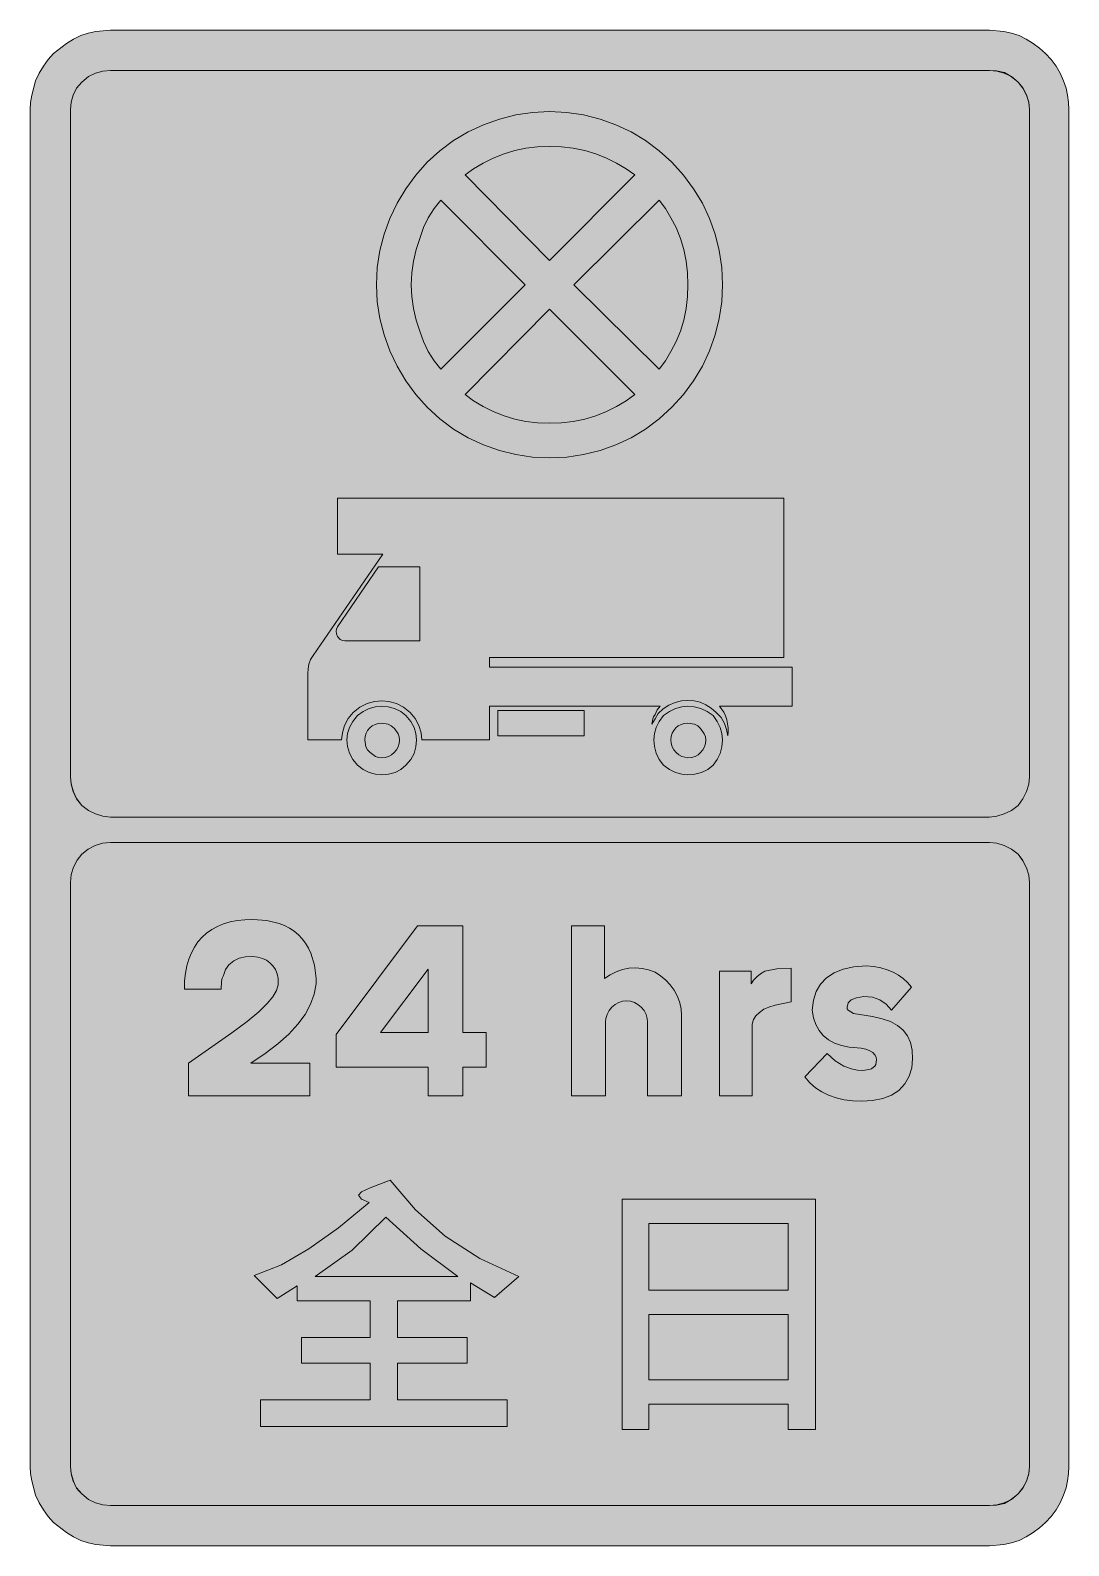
# Model space of a CAD drawing. Header units: metres. Extents: x 196 to 373, y 6 to 264.
import ezdxf

# ---------------------------------------------------------------- set-up
doc = ezdxf.new("R2010")
doc.units = ezdxf.units.M
for name, color, linetype, true_color in [('FILL_BLACK_000000', 7, 'Continuous', 0x000000), ('FILL_BLUE_0000FF', 7, 'Continuous', 0x0000ff), ('FILL_RED_FF0000', 7, 'Continuous', 0xff0000), ('FILL_WHITE_FFFFFF', 7, 'Continuous', 0xffffff), ('FILL_YELLOW_FFFF00', 7, 'Continuous', 0xffff00)]:
    doc.layers.add(name, color=color, linetype=linetype, true_color=true_color)

msp = doc.modelspace()

# ---------------------------------------------------------------- hatches: boundary and pattern name
at = {"layer": 'FILL_BLACK_000000', "true_color": 0x000000}
h = msp.add_hatch(color=7, dxfattribs=at)
h.dxf.hatch_style = 1
h.paths.add_polyline_path([(363.54, 263.42), (364.86, 262.98), (366.07, 262.38), (367.25, 261.65), (368.35, 260.83), (369.36, 259.92), (370.34, 258.91), (371.16, 257.78), (371.84, 256.55), (372.42, 255.24), (372.86, 254.02), (373.14, 252.81), (373.28, 251.59), (373.32, 250.38), (373.32, 19.08), (373.28, 17.86), (373.14, 16.65), (372.86, 15.43), (372.42, 14.22), (371.84, 12.91), (371.16, 11.68), (370.34, 10.55), (369.36, 9.54), (368.35, 8.63), (367.25, 7.81), (366.07, 7.08), (364.86, 6.48), (363.54, 6.04), (362.27, 5.76), (359.82, 5.58), (209.88, 5.58), (207.36, 5.76), (206.08, 6.04), (204.84, 6.48), (203.55, 7.08), (202.37, 7.81), (200.16, 9.54), (199.25, 10.55), (198.43, 11.68), (197.7, 12.91), (197.1, 14.22), (196.45, 16.65), (196.26, 17.86), (196.2, 19.08), (196.2, 250.38), (196.26, 251.59), (196.45, 252.81), (197.1, 255.24), (197.7, 256.55), (198.43, 257.78), (199.25, 258.91), (200.16, 259.92), (202.37, 261.65), (203.55, 262.38), (204.84, 262.98), (206.08, 263.42), (207.36, 263.7), (209.88, 263.88), (359.82, 263.88), (362.27, 263.7), (363.54, 263.42)])
h.paths.add_polyline_path([(206.13, 255.98), (205.02, 255.06), (204.1, 254.02), (203.49, 252.85), (203.15, 251.62), (203.04, 250.38), (203.04, 136.62), (203.15, 135.38), (203.49, 134.12), (204.1, 132.9), (205.02, 131.76), (206.13, 130.92), (207.32, 130.3), (208.56, 129.91), (209.88, 129.78), (359.82, 129.78), (361.06, 129.91), (362.32, 130.3), (363.54, 130.92), (364.68, 131.76), (365.52, 132.9), (366.14, 134.12), (366.53, 135.38), (366.66, 136.62), (366.66, 250.38), (366.53, 251.62), (366.14, 252.85), (365.52, 254.02), (364.68, 255.06), (363.54, 255.98), (362.32, 256.59), (361.06, 256.93), (359.82, 257.04), (209.88, 257.04), (208.56, 256.93), (207.32, 256.59), (206.13, 255.98)], flags=16)
h.paths.add_polyline_path([(207.25, 124.94), (206.06, 124.32), (205.02, 123.48), (204.18, 122.44), (203.56, 121.25), (203.17, 119.96), (203.04, 118.62), (203.04, 19.08), (203.15, 17.84), (203.49, 16.6), (204.1, 15.43), (205.02, 14.4), (206.13, 13.48), (207.32, 12.87), (208.56, 12.53), (209.88, 12.42), (359.82, 12.42), (361.06, 12.53), (362.32, 12.87), (363.54, 13.48), (364.68, 14.4), (365.52, 15.43), (366.14, 16.6), (366.53, 17.84), (366.66, 19.08), (366.66, 118.62), (366.53, 119.88), (366.12, 121.14), (365.47, 122.38), (364.68, 123.48), (363.54, 124.32), (362.32, 124.94), (361.06, 125.33), (359.82, 125.46), (209.88, 125.46), (208.54, 125.33), (207.25, 124.94)], flags=16)
h = msp.add_hatch(color=7, dxfattribs=at)
h.dxf.hatch_style = 1
h.paths.add_polyline_path([(262.85, 144.16), (262.46, 145.39), (261.84, 146.56), (261, 147.6), (259.86, 148.52), (258.64, 149.13), (257.38, 149.47), (256.14, 149.58), (254.9, 149.47), (253.64, 149.13), (252.42, 148.52), (251.28, 147.6), (250.44, 146.56), (249.82, 145.39), (249.43, 144.16), (249.3, 142.92), (243.54, 142.92), (243.54, 154.26), (243.58, 155.07), (243.72, 155.86), (244, 156.61), (244.44, 157.32), (256.32, 174.6), (248.58, 174.6), (248.58, 184.14), (324.72, 184.14), (324.72, 156.96), (274.5, 156.96), (274.5, 155.34), (326.16, 155.34), (326.16, 148.68), (313.74, 148.68), (314.51, 147.64), (314.8, 147.01), (315, 146.34), (315.22, 144.99), (315.25, 144.31), (315.18, 143.64), (314.97, 144.71), (314.59, 145.75), (314.02, 146.73), (313.2, 147.6), (312.36, 148.34), (311.45, 148.93), (310.47, 149.35), (309.42, 149.58), (308.34, 149.64), (307.26, 149.56), (306.18, 149.3), (305.1, 148.86), (304.13, 148.21), (303.3, 147.42), (302.76, 146.52), (302.22, 145.62), (302.4, 146.52), (302.51, 146.88), (302.76, 147.24), (303.14, 148.03), (303.66, 148.68), (274.5, 148.68), (274.5, 142.92), (262.98, 142.92), (262.85, 144.16)])
h.paths.add_polyline_path([(248.42, 161.82), (248.4, 161.46), (248.42, 161.01), (248.58, 160.56), (249.08, 160.06), (249.44, 159.9), (249.84, 159.84), (262.62, 159.84), (262.62, 172.44), (255.6, 172.44), (248.58, 162.18), (248.42, 161.82)], flags=16)
h = msp.add_hatch(color=7, dxfattribs=at)
h.dxf.hatch_style = 1
h.paths.add_polyline_path([(261.65, 140.62), (261.09, 139.58), (260.28, 138.6), (259.41, 137.89), (258.41, 137.38), (257.32, 137.08), (256.14, 136.98), (255.06, 137.08), (254, 137.38), (252.98, 137.89), (252, 138.6), (251.19, 139.6), (250.63, 140.69), (250.3, 141.81), (250.2, 142.92), (250.3, 144), (250.63, 145.06), (251.19, 146.08), (252, 147.06), (252.98, 147.77), (254, 148.27), (255.06, 148.58), (256.14, 148.68), (257.24, 148.58), (258.34, 148.27), (259.38, 147.77), (260.28, 147.06), (261.09, 146.08), (261.65, 145.06), (261.98, 144), (262.08, 142.92), (261.98, 141.74), (261.65, 140.62)])
h.paths.add_polyline_path([(258.95, 143.98), (258.3, 144.9), (257.76, 145.34), (257.22, 145.62), (256.14, 145.8), (255.55, 145.74), (255.01, 145.58), (254.52, 145.32), (254.09, 144.97), (253.74, 144.54), (253.48, 144.05), (253.32, 143.51), (253.26, 142.92), (253.44, 141.77), (253.72, 141.22), (254.16, 140.76), (255.08, 140.11), (255.6, 139.92), (256.14, 139.86), (256.74, 139.93), (257.3, 140.11), (257.82, 140.4), (258.28, 140.78), (258.66, 141.24), (258.95, 141.76), (259.13, 142.32), (259.2, 142.92), (259.14, 143.46), (258.95, 143.98)], flags=16)
h = msp.add_hatch(color=7, dxfattribs=at)
h.dxf.hatch_style = 1
h.paths.add_polyline_path([(290.7, 147.96), (290.7, 143.64), (275.94, 143.64), (275.94, 147.96), (290.7, 147.96)])
h = msp.add_hatch(color=7, dxfattribs=at)
h.dxf.hatch_style = 1
h.paths.add_polyline_path([(313.87, 140.62), (313.37, 139.58), (312.66, 138.6), (311.76, 137.89), (310.7, 137.38), (309.55, 137.08), (308.34, 136.98), (307.34, 137.08), (306.27, 137.38), (305.2, 137.89), (304.2, 138.6), (303.49, 139.6), (302.98, 140.69), (302.68, 141.81), (302.58, 142.92), (302.68, 144), (302.98, 145.06), (303.49, 146.08), (304.2, 147.06), (305.2, 147.77), (306.27, 148.27), (307.34, 148.58), (308.34, 148.68), (309.45, 148.58), (310.57, 148.27), (311.66, 147.77), (312.66, 147.06), (313.37, 146.08), (313.87, 145.06), (314.18, 144), (314.28, 142.92), (314.18, 141.74), (313.87, 140.62)])
h.paths.add_polyline_path([(311.15, 143.98), (310.5, 144.9), (310.04, 145.34), (309.49, 145.62), (308.34, 145.8), (307.75, 145.74), (307.21, 145.58), (306.72, 145.32), (306.29, 144.97), (305.94, 144.54), (305.68, 144.05), (305.52, 143.51), (305.46, 142.92), (305.52, 142.35), (305.71, 141.77), (305.99, 141.22), (306.36, 140.76), (306.82, 140.39), (307.35, 140.11), (308.34, 139.86), (308.99, 139.93), (309.58, 140.11), (310.1, 140.4), (310.54, 140.78), (310.91, 141.24), (311.17, 141.76), (311.34, 142.32), (311.4, 142.92), (311.34, 143.46), (311.15, 143.98)], flags=16)
h = msp.add_hatch(color=7, dxfattribs=at)
h.dxf.hatch_style = 1
h.paths.add_polyline_path([(243.9, 87.84), (243.9, 82.26), (223.2, 82.26), (223.2, 87.84), (230.6, 92.98), (233.2, 94.95), (235.17, 96.59), (236.6, 97.97), (237.58, 99.15), (238.18, 100.2), (238.5, 101.16), (238.5, 102.24), (238.31, 103.07), (238, 103.79), (237.59, 104.42), (237.08, 104.94), (236.48, 105.36), (235.79, 105.68), (235.02, 105.9), (234.18, 106.02), (232.93, 105.95), (231.84, 105.71), (230.89, 105.26), (230.04, 104.58), (229.52, 103.82), (229.14, 102.78), (228.93, 102.31), (228.82, 101.75), (228.78, 100.44), (222.48, 100.44), (222.53, 101.85), (222.67, 103.17), (222.91, 104.41), (223.24, 105.56), (223.67, 106.63), (224.19, 107.6), (224.8, 108.49), (225.49, 109.28), (226.28, 109.99), (227.16, 110.6), (228.12, 111.12), (229.16, 111.55), (230.29, 111.89), (231.51, 112.13), (232.8, 112.27), (234.18, 112.32), (236.54, 112.15), (238.63, 111.66), (239.56, 111.29), (240.43, 110.84), (241.22, 110.31), (241.94, 109.71), (242.59, 109.03), (243.16, 108.28), (243.66, 107.45), (244.08, 106.55), (244.69, 104.53), (244.98, 102.24), (244.98, 101.34), (244.63, 99.59), (244, 97.86), (243.06, 96.15), (241.83, 94.46), (240.29, 92.78), (238.45, 91.11), (236.29, 89.47), (233.82, 87.84), (243.9, 87.84)])
h = msp.add_hatch(color=7, dxfattribs=at)
h.dxf.hatch_style = 1
h.paths.add_polyline_path([(273.96, 87.12), (270, 87.12), (270, 82.26), (264.06, 82.26), (264.06, 87.12), (248.4, 87.12), (248.4, 92.7), (262.26, 111.24), (270, 111.24), (270, 93.06), (273.96, 93.06), (273.96, 87.12)])
h.paths.add_polyline_path([(264.06, 93.06), (264.06, 103.86), (255.96, 93.06), (264.06, 93.06)], flags=16)
h = msp.add_hatch(color=7, dxfattribs=at)
h.dxf.hatch_style = 1
h.paths.add_polyline_path([(295.1, 102.91), (296.13, 103.42), (297.2, 103.78), (298.3, 104), (299.43, 104.05), (300.55, 103.96), (301.67, 103.72), (302.76, 103.32), (303.7, 102.72), (304.58, 101.99), (305.37, 101.17), (306, 100.26), (306.58, 99.18), (306.97, 98.1), (307.19, 97.02), (307.26, 95.94), (307.26, 82.26), (301.5, 82.26), (301.5, 94.86), (301.43, 95.46), (301.23, 96.12), (300.89, 96.78), (300.42, 97.38), (299.85, 97.85), (299.23, 98.19), (298.57, 98.39), (297.9, 98.46), (297.23, 98.39), (296.57, 98.19), (295.95, 97.85), (295.38, 97.38), (294.91, 96.78), (294.57, 96.12), (294.37, 95.46), (294.3, 94.86), (294.3, 82.26), (288.54, 82.26), (288.54, 111.24), (294.12, 111.24), (294.12, 102.24), (295.1, 102.91)])
h = msp.add_hatch(color=7, dxfattribs=at)
h.dxf.hatch_style = 1
h.paths.add_polyline_path([(313.74, 103.5), (319.14, 103.5), (319.14, 101.34), (319.58, 101.98), (320.11, 102.55), (320.73, 103.06), (321.48, 103.5), (323.53, 103.9), (325.98, 104.04), (325.98, 98.28), (323.23, 97.72), (322.18, 97.39), (321.3, 97.02), (320.56, 96.47), (319.97, 95.89), (319.55, 95.25), (319.32, 94.5), (319.32, 82.26), (313.74, 82.26), (313.74, 103.5)])
h = msp.add_hatch(color=7, dxfattribs=at)
h.dxf.hatch_style = 1
h.paths.add_polyline_path([(346.54, 87.01), (346.12, 85.59), (345.39, 84.31), (344.34, 83.16), (343.1, 82.35), (341.59, 81.79), (339.88, 81.46), (338.04, 81.36), (336.47, 81.42), (335, 81.6), (333.64, 81.91), (332.37, 82.35), (331.21, 82.92), (330.14, 83.64), (329.18, 84.5), (328.32, 85.5), (332.1, 89.46), (333.47, 88.25), (334.98, 87.3), (336.46, 86.81), (337.31, 86.64), (338.22, 86.58), (339.25, 86.72), (339.69, 86.88), (340.02, 87.12), (340.26, 87.32), (340.42, 87.62), (340.56, 88.38), (340.48, 88.83), (340.26, 89.25), (339.89, 89.62), (339.37, 89.93), (338.71, 90.19), (337.9, 90.38), (335.88, 90.54), (334.54, 90.82), (333.35, 91.25), (332.32, 91.82), (331.45, 92.54), (330.73, 93.41), (330.18, 94.41), (329.8, 95.56), (329.58, 96.84), (329.78, 98.55), (330.25, 100.05), (331, 101.32), (332.01, 102.38), (333.29, 103.21), (334.84, 103.83), (336.67, 104.22), (338.76, 104.4), (340.06, 104.28), (341.26, 104.07), (342.36, 103.75), (343.37, 103.34), (344.29, 102.84), (345.11, 102.25), (345.85, 101.57), (346.5, 100.8), (343.08, 96.84), (342.16, 97.88), (341.1, 98.64), (339.88, 99.05), (338.4, 99.18), (337.11, 98.97), (336.22, 98.62), (335.69, 98.09), (335.52, 97.38), (335.54, 97.11), (335.7, 96.84), (336.6, 96.3), (339.84, 95.76), (341.48, 95.41), (342.91, 94.91), (344.11, 94.26), (345.08, 93.44), (345.83, 92.47), (346.35, 91.33), (346.63, 90.03), (346.68, 88.56), (346.54, 87.01)])
h = msp.add_hatch(color=7, dxfattribs=at)
h.dxf.hatch_style = 1
h.paths.add_polyline_path([(261.9, 62.82), (266.94, 58.32), (272.88, 54.54), (279.54, 51.48), (275.4, 47.88), (271.26, 50.4), (271.26, 47.34), (258.84, 47.34), (258.84, 41.04), (270.72, 41.04), (270.72, 36.72), (258.84, 36.72), (258.84, 30.42), (277.56, 30.42), (277.56, 25.92), (235.44, 25.92), (235.44, 30.42), (254.16, 30.42), (254.16, 36.72), (242.46, 36.72), (242.46, 41.04), (254.16, 41.04), (254.16, 47.34), (241.74, 47.34), (241.74, 49.86), (238.32, 47.7), (234.36, 51.66), (239.04, 53.46), (243.72, 56.16), (248.76, 59.76), (253.98, 64.08), (252.72, 64.62), (252.18, 65.34), (252.72, 65.88), (254.16, 66.6), (257.58, 67.86), (261.9, 62.82)])
h.paths.add_polyline_path([(262.8, 56.16), (256.86, 61.56), (251.1, 55.98), (244.8, 51.48), (269.1, 51.48), (262.8, 56.16)], flags=16)
h = msp.add_hatch(color=7, dxfattribs=at)
h.dxf.hatch_style = 1
h.paths.add_polyline_path([(330.12, 25.38), (325.44, 25.38), (325.44, 29.7), (301.68, 29.7), (301.68, 25.38), (297.18, 25.38), (297.18, 64.62), (330.12, 64.62), (330.12, 25.38)])
h.paths.add_polyline_path([(301.68, 45), (301.68, 33.84), (325.44, 33.84), (325.44, 45), (301.68, 45)], flags=16)
h.paths.add_polyline_path([(325.44, 60.48), (301.68, 60.48), (301.68, 49.14), (325.44, 49.14), (325.44, 60.48)], flags=16)
at = {"layer": 'FILL_BLUE_0000FF', "true_color": 0x0000ff}
h = msp.add_hatch(color=7, dxfattribs=at)
h.dxf.hatch_style = 1
h.paths.add_polyline_path([(271.81, 240.26), (273.42, 241.22), (275.17, 242.08), (277.02, 242.82), (278.84, 243.4), (280.75, 243.79), (282.74, 244.01), (284.76, 244.08), (286.78, 244.01), (288.79, 243.79), (290.76, 243.4), (292.68, 242.82), (294.51, 242.08), (296.21, 241.22), (297.82, 240.26), (299.34, 239.22), (284.76, 224.64), (270.36, 239.22), (271.81, 240.26)])
h = msp.add_hatch(color=7, dxfattribs=at)
h.dxf.hatch_style = 1
h.paths.add_polyline_path([(265.08, 207.54), (264.08, 209.14), (263.26, 210.83), (262.62, 212.58), (262.02, 214.5), (261.56, 216.47), (261.28, 218.48), (261.18, 220.5), (261.28, 222.52), (261.56, 224.53), (262.02, 226.5), (262.62, 228.42), (263.26, 230.24), (264.08, 231.93), (265.08, 233.48), (266.22, 234.9), (280.62, 220.5), (266.22, 206.1), (265.08, 207.54)])
h = msp.add_hatch(color=7, dxfattribs=at)
h.dxf.hatch_style = 1
h.paths.add_polyline_path([(288.9, 220.5), (303.48, 234.9), (304.52, 233.48), (305.48, 231.93), (306.34, 230.24), (307.08, 228.42), (307.66, 226.5), (308.05, 224.53), (308.27, 222.52), (308.34, 220.5), (308.27, 218.48), (308.05, 216.47), (307.66, 214.5), (307.08, 212.58), (306.34, 210.83), (305.48, 209.14), (304.52, 207.54), (303.48, 206.1), (288.9, 220.5)])
h = msp.add_hatch(color=7, dxfattribs=at)
h.dxf.hatch_style = 1
h.paths.add_polyline_path([(284.76, 216.36), (299.34, 201.78), (297.82, 200.74), (296.21, 199.78), (294.51, 198.92), (292.68, 198.18), (290.76, 197.6), (288.79, 197.21), (286.78, 196.99), (284.76, 196.92), (282.74, 196.99), (280.75, 197.21), (278.84, 197.6), (277.02, 198.18), (275.17, 198.92), (273.42, 199.78), (271.81, 200.74), (270.36, 201.78), (284.76, 216.36)])
at = {"layer": 'FILL_RED_FF0000', "true_color": 0xff0000}
h = msp.add_hatch(color=7, dxfattribs=at)
h.dxf.hatch_style = 1
h.paths.add_polyline_path([(314.14, 217.61), (313.71, 214.76), (313.02, 211.96), (312.05, 209.25), (310.83, 206.64), (309.34, 204.15), (307.61, 201.8), (305.64, 199.62), (303.47, 197.65), (301.14, 195.92), (298.67, 194.43), (296.08, 193.21), (293.38, 192.24), (290.58, 191.55), (287.7, 191.12), (284.76, 190.98), (281.87, 191.12), (279.02, 191.55), (276.22, 192.24), (273.51, 193.21), (270.9, 194.43), (268.41, 195.92), (266.06, 197.65), (263.88, 199.62), (261.96, 201.8), (260.25, 204.15), (258.77, 206.64), (257.53, 209.25), (256.55, 211.96), (255.83, 214.76), (255.39, 217.61), (255.24, 220.5), (255.39, 223.44), (255.83, 226.32), (256.55, 229.12), (257.53, 231.82), (258.77, 234.41), (260.25, 236.88), (261.96, 239.21), (263.88, 241.38), (266.06, 243.35), (268.41, 245.08), (270.9, 246.57), (273.51, 247.79), (276.22, 248.76), (279.02, 249.45), (281.87, 249.88), (284.76, 250.02), (287.7, 249.88), (290.58, 249.45), (293.38, 248.76), (296.08, 247.79), (298.67, 246.57), (301.14, 245.08), (303.47, 243.35), (305.64, 241.38), (307.61, 239.21), (309.34, 236.88), (310.83, 234.41), (312.05, 231.82), (313.02, 229.12), (313.71, 226.32), (314.14, 223.44), (314.28, 220.5), (314.14, 217.61)])
at = {"layer": 'FILL_WHITE_FFFFFF', "true_color": 0xffffff}
h = msp.add_hatch(color=7, dxfattribs=at)
h.dxf.hatch_style = 1
h.paths.add_polyline_path([(359.82, 125.46), (361.06, 125.33), (362.32, 124.94), (363.54, 124.32), (364.68, 123.48), (365.52, 122.34), (366.14, 121.12), (366.53, 119.86), (366.66, 118.62), (366.66, 19.08), (366.53, 17.89), (366.12, 16.56), (365.47, 15.41), (364.68, 14.4), (363.51, 13.46), (362.34, 12.78), (361.01, 12.47), (359.82, 12.42), (209.88, 12.42), (208.56, 12.53), (207.32, 12.87), (206.13, 13.48), (205.02, 14.4), (204.52, 14.86), (204.1, 15.41), (203.78, 15.99), (203.58, 16.56), (203.18, 17.89), (203.04, 19.08), (203.04, 118.62), (203.17, 119.96), (203.56, 121.25), (204.18, 122.44), (205.02, 123.48), (206.06, 124.32), (207.25, 124.94), (208.54, 125.33), (209.88, 125.46), (359.82, 125.46)])
at = {"layer": 'FILL_YELLOW_FFFF00', "true_color": 0xffff00}
h = msp.add_hatch(color=7, dxfattribs=at)
h.dxf.hatch_style = 1
h.paths.add_polyline_path([(359.82, 257.04), (361.01, 256.99), (362.34, 256.68), (363.51, 256), (364.68, 255.06), (365.47, 254.05), (366.12, 252.9), (366.53, 251.57), (366.66, 250.38), (366.66, 136.62), (366.53, 135.38), (366.14, 134.12), (365.52, 132.9), (364.68, 131.76), (363.54, 130.92), (362.32, 130.3), (361.06, 129.91), (359.82, 129.78), (209.88, 129.78), (208.56, 129.91), (207.32, 130.3), (206.13, 130.92), (205.02, 131.76), (204.1, 132.93), (203.58, 134.1), (203.18, 135.43), (203.04, 136.62), (203.04, 250.38), (203.15, 251.62), (203.49, 252.85), (204.1, 254.02), (205.02, 255.06), (206.13, 255.98), (207.32, 256.59), (208.56, 256.93), (209.88, 257.04), (359.82, 257.04)])

# ---------------------------------------------------------------- linework, layer by layer
at = {"layer": 'FILL_BLACK_000000', "lineweight": 0, "true_color": 0x000000}
for points in [[(363.54, 263.42), (364.86, 262.98), (366.07, 262.38), (367.25, 261.65), (368.35, 260.83), (369.36, 259.92), (370.34, 258.91), (371.16, 257.78), (371.84, 256.55), (372.42, 255.24), (372.86, 254.02), (373.14, 252.81), (373.28, 251.59), (373.32, 250.38), (373.32, 19.08), (373.28, 17.86), (373.14, 16.65), (372.86, 15.43), (372.42, 14.22), (371.84, 12.91), (371.16, 11.68), (370.34, 10.55), (369.36, 9.54), (368.35, 8.63), (367.25, 7.81), (366.07, 7.08), (364.86, 6.48), (363.54, 6.04), (362.27, 5.76), (359.82, 5.58), (209.88, 5.58), (207.36, 5.76), (206.08, 6.04), (204.84, 6.48), (203.55, 7.08), (202.37, 7.81), (200.16, 9.54), (199.25, 10.55), (198.43, 11.68), (197.7, 12.91), (197.1, 14.22), (196.45, 16.65), (196.26, 17.86), (196.2, 19.08), (196.2, 250.38), (196.26, 251.59), (196.45, 252.81), (197.1, 255.24), (197.7, 256.55), (198.43, 257.78), (199.25, 258.91), (200.16, 259.92), (202.37, 261.65), (203.55, 262.38), (204.84, 262.98), (206.08, 263.42), (207.36, 263.7), (209.88, 263.88), (359.82, 263.88), (362.27, 263.7)], [(206.13, 255.98), (205.02, 255.06), (204.1, 254.02), (203.49, 252.85), (203.15, 251.62), (203.04, 250.38), (203.04, 136.62), (203.15, 135.38), (203.49, 134.12), (204.1, 132.9), (205.02, 131.76), (206.13, 130.92), (207.32, 130.3), (208.56, 129.91), (209.88, 129.78), (359.82, 129.78), (361.06, 129.91), (362.32, 130.3), (363.54, 130.92), (364.68, 131.76), (365.52, 132.9), (366.14, 134.12), (366.53, 135.38), (366.66, 136.62), (366.66, 250.38), (366.53, 251.62), (366.14, 252.85), (365.52, 254.02), (364.68, 255.06), (363.54, 255.98), (362.32, 256.59), (361.06, 256.93), (359.82, 257.04), (209.88, 257.04), (208.56, 256.93), (207.32, 256.59)], [(262.85, 144.16), (262.46, 145.39), (261.84, 146.56), (261, 147.6), (259.86, 148.52), (258.64, 149.13), (257.38, 149.47), (256.14, 149.58), (254.9, 149.47), (253.64, 149.13), (252.42, 148.52), (251.28, 147.6), (250.44, 146.56), (249.82, 145.39), (249.43, 144.16), (249.3, 142.92), (243.54, 142.92), (243.54, 154.26), (243.58, 155.07), (243.72, 155.86), (244, 156.61), (244.44, 157.32), (256.32, 174.6), (248.58, 174.6), (248.58, 184.14), (324.72, 184.14), (324.72, 156.96), (274.5, 156.96), (274.5, 155.34), (326.16, 155.34), (326.16, 148.68), (313.74, 148.68), (314.51, 147.64), (314.8, 147.01), (315, 146.34), (315.22, 144.99), (315.25, 144.31), (315.18, 143.64), (314.97, 144.71), (314.59, 145.75), (314.02, 146.73), (313.2, 147.6), (312.36, 148.34), (311.45, 148.93), (310.47, 149.35), (309.42, 149.58), (308.34, 149.64), (307.26, 149.56), (306.18, 149.3), (305.1, 148.86), (304.13, 148.21), (303.3, 147.42), (302.76, 146.52), (302.22, 145.62), (302.4, 146.52), (302.51, 146.88), (302.76, 147.24), (303.14, 148.03), (303.66, 148.68), (274.5, 148.68), (274.5, 142.92), (262.98, 142.92)], [(248.42, 161.82), (248.4, 161.46), (248.42, 161.01), (248.58, 160.56), (249.08, 160.06), (249.44, 159.9), (249.84, 159.84), (262.62, 159.84), (262.62, 172.44), (255.6, 172.44), (248.58, 162.18)], [(261.65, 140.62), (261.09, 139.58), (260.28, 138.6), (259.41, 137.89), (258.41, 137.38), (257.32, 137.08), (256.14, 136.98), (255.06, 137.08), (254, 137.38), (252.98, 137.89), (252, 138.6), (251.19, 139.6), (250.63, 140.69), (250.3, 141.81), (250.2, 142.92), (250.3, 144), (250.63, 145.06), (251.19, 146.08), (252, 147.06), (252.98, 147.77), (254, 148.27), (255.06, 148.58), (256.14, 148.68), (257.24, 148.58), (258.34, 148.27), (259.38, 147.77), (260.28, 147.06), (261.09, 146.08), (261.65, 145.06), (261.98, 144), (262.08, 142.92), (261.98, 141.74)], [(290.7, 147.96), (290.7, 143.64), (275.94, 143.64), (275.94, 147.96)], [(313.87, 140.62), (313.37, 139.58), (312.66, 138.6), (311.76, 137.89), (310.7, 137.38), (309.55, 137.08), (308.34, 136.98), (307.34, 137.08), (306.27, 137.38), (305.2, 137.89), (304.2, 138.6), (303.49, 139.6), (302.98, 140.69), (302.68, 141.81), (302.58, 142.92), (302.68, 144), (302.98, 145.06), (303.49, 146.08), (304.2, 147.06), (305.2, 147.77), (306.27, 148.27), (307.34, 148.58), (308.34, 148.68), (309.45, 148.58), (310.57, 148.27), (311.66, 147.77), (312.66, 147.06), (313.37, 146.08), (313.87, 145.06), (314.18, 144), (314.28, 142.92), (314.18, 141.74)], [(258.95, 143.98), (258.3, 144.9), (257.76, 145.34), (257.22, 145.62), (256.14, 145.8), (255.55, 145.74), (255.01, 145.58), (254.52, 145.32), (254.09, 144.97), (253.74, 144.54), (253.48, 144.05), (253.32, 143.51), (253.26, 142.92), (253.44, 141.77), (253.72, 141.22), (254.16, 140.76), (255.08, 140.11), (255.6, 139.92), (256.14, 139.86), (256.74, 139.93), (257.3, 140.11), (257.82, 140.4), (258.28, 140.78), (258.66, 141.24), (258.95, 141.76), (259.13, 142.32), (259.2, 142.92), (259.14, 143.46)], [(311.15, 143.98), (310.5, 144.9), (310.04, 145.34), (309.49, 145.62), (308.34, 145.8), (307.75, 145.74), (307.21, 145.58), (306.72, 145.32), (306.29, 144.97), (305.94, 144.54), (305.68, 144.05), (305.52, 143.51), (305.46, 142.92), (305.52, 142.35), (305.71, 141.77), (305.99, 141.22), (306.36, 140.76), (306.82, 140.39), (307.35, 140.11), (308.34, 139.86), (308.99, 139.93), (309.58, 140.11), (310.1, 140.4), (310.54, 140.78), (310.91, 141.24), (311.17, 141.76), (311.34, 142.32), (311.4, 142.92), (311.34, 143.46)], [(207.25, 124.94), (206.06, 124.32), (205.02, 123.48), (204.18, 122.44), (203.56, 121.25), (203.17, 119.96), (203.04, 118.62), (203.04, 19.08), (203.15, 17.84), (203.49, 16.6), (204.1, 15.43), (205.02, 14.4), (206.13, 13.48), (207.32, 12.87), (208.56, 12.53), (209.88, 12.42), (359.82, 12.42), (361.06, 12.53), (362.32, 12.87), (363.54, 13.48), (364.68, 14.4), (365.52, 15.43), (366.14, 16.6), (366.53, 17.84), (366.66, 19.08), (366.66, 118.62), (366.53, 119.88), (366.12, 121.14), (365.47, 122.38), (364.68, 123.48), (363.54, 124.32), (362.32, 124.94), (361.06, 125.33), (359.82, 125.46), (209.88, 125.46), (208.54, 125.33)], [(243.9, 87.84), (243.9, 82.26), (223.2, 82.26), (223.2, 87.84), (230.6, 92.98), (233.2, 94.95), (235.17, 96.59), (236.6, 97.97), (237.58, 99.15), (238.18, 100.2), (238.5, 101.16), (238.5, 102.24), (238.31, 103.07), (238, 103.79), (237.59, 104.42), (237.08, 104.94), (236.48, 105.36), (235.79, 105.68), (235.02, 105.9), (234.18, 106.02), (232.93, 105.95), (231.84, 105.71), (230.89, 105.26), (230.04, 104.58), (229.52, 103.82), (229.14, 102.78), (228.93, 102.31), (228.82, 101.75), (228.78, 100.44), (222.48, 100.44), (222.53, 101.85), (222.67, 103.17), (222.91, 104.41), (223.24, 105.56), (223.67, 106.63), (224.19, 107.6), (224.8, 108.49), (225.49, 109.28), (226.28, 109.99), (227.16, 110.6), (228.12, 111.12), (229.16, 111.55), (230.29, 111.89), (231.51, 112.13), (232.8, 112.27), (234.18, 112.32), (236.54, 112.15), (238.63, 111.66), (239.56, 111.29), (240.43, 110.84), (241.22, 110.31), (241.94, 109.71), (242.59, 109.03), (243.16, 108.28), (243.66, 107.45), (244.08, 106.55), (244.69, 104.53), (244.98, 102.24), (244.98, 101.34), (244.63, 99.59), (244, 97.86), (243.06, 96.15), (241.83, 94.46), (240.29, 92.78), (238.45, 91.11), (236.29, 89.47), (233.82, 87.84)], [(273.96, 87.12), (270, 87.12), (270, 82.26), (264.06, 82.26), (264.06, 87.12), (248.4, 87.12), (248.4, 92.7), (262.26, 111.24), (270, 111.24), (270, 93.06), (273.96, 93.06)], [(295.1, 102.91), (296.13, 103.42), (297.2, 103.78), (298.3, 104), (299.43, 104.05), (300.55, 103.96), (301.67, 103.72), (302.76, 103.32), (303.7, 102.72), (304.58, 101.99), (305.37, 101.17), (306, 100.26), (306.58, 99.18), (306.97, 98.1), (307.19, 97.02), (307.26, 95.94), (307.26, 82.26), (301.5, 82.26), (301.5, 94.86), (301.43, 95.46), (301.23, 96.12), (300.89, 96.78), (300.42, 97.38), (299.85, 97.85), (299.23, 98.19), (298.57, 98.39), (297.9, 98.46), (297.23, 98.39), (296.57, 98.19), (295.95, 97.85), (295.38, 97.38), (294.91, 96.78), (294.57, 96.12), (294.37, 95.46), (294.3, 94.86), (294.3, 82.26), (288.54, 82.26), (288.54, 111.24), (294.12, 111.24), (294.12, 102.24)], [(264.06, 93.06), (264.06, 103.86), (255.96, 93.06)], [(313.74, 103.5), (319.14, 103.5), (319.14, 101.34), (319.58, 101.98), (320.11, 102.55), (320.73, 103.06), (321.48, 103.5), (323.53, 103.9), (325.98, 104.04), (325.98, 98.28), (323.23, 97.72), (322.18, 97.39), (321.3, 97.02), (320.56, 96.47), (319.97, 95.89), (319.55, 95.25), (319.32, 94.5), (319.32, 82.26), (313.74, 82.26)], [(346.54, 87.01), (346.12, 85.59), (345.39, 84.31), (344.34, 83.16), (343.1, 82.35), (341.59, 81.79), (339.88, 81.46), (338.04, 81.36), (336.47, 81.42), (335, 81.6), (333.64, 81.91), (332.37, 82.35), (331.21, 82.92), (330.14, 83.64), (329.18, 84.5), (328.32, 85.5), (332.1, 89.46), (333.47, 88.25), (334.98, 87.3), (336.46, 86.81), (337.31, 86.64), (338.22, 86.58), (339.25, 86.72), (339.69, 86.88), (340.02, 87.12), (340.26, 87.32), (340.42, 87.62), (340.56, 88.38), (340.48, 88.83), (340.26, 89.25), (339.89, 89.62), (339.37, 89.93), (338.71, 90.19), (337.9, 90.38), (335.88, 90.54), (334.54, 90.82), (333.35, 91.25), (332.32, 91.82), (331.45, 92.54), (330.73, 93.41), (330.18, 94.41), (329.8, 95.56), (329.58, 96.84), (329.78, 98.55), (330.25, 100.05), (331, 101.32), (332.01, 102.38), (333.29, 103.21), (334.84, 103.83), (336.67, 104.22), (338.76, 104.4), (340.06, 104.28), (341.26, 104.07), (342.36, 103.75), (343.37, 103.34), (344.29, 102.84), (345.11, 102.25), (345.85, 101.57), (346.5, 100.8), (343.08, 96.84), (342.16, 97.88), (341.1, 98.64), (339.88, 99.05), (338.4, 99.18), (337.11, 98.97), (336.22, 98.62), (335.69, 98.09), (335.52, 97.38), (335.54, 97.11), (335.7, 96.84), (336.6, 96.3), (339.84, 95.76), (341.48, 95.41), (342.91, 94.91), (344.11, 94.26), (345.08, 93.44), (345.83, 92.47), (346.35, 91.33), (346.63, 90.03), (346.68, 88.56)], [(261.9, 62.82), (266.94, 58.32), (272.88, 54.54), (279.54, 51.48), (275.4, 47.88), (271.26, 50.4), (271.26, 47.34), (258.84, 47.34), (258.84, 41.04), (270.72, 41.04), (270.72, 36.72), (258.84, 36.72), (258.84, 30.42), (277.56, 30.42), (277.56, 25.92), (235.44, 25.92), (235.44, 30.42), (254.16, 30.42), (254.16, 36.72), (242.46, 36.72), (242.46, 41.04), (254.16, 41.04), (254.16, 47.34), (241.74, 47.34), (241.74, 49.86), (238.32, 47.7), (234.36, 51.66), (239.04, 53.46), (243.72, 56.16), (248.76, 59.76), (253.98, 64.08), (252.72, 64.62), (252.18, 65.34), (252.72, 65.88), (254.16, 66.6), (257.58, 67.86)], [(330.12, 25.38), (325.44, 25.38), (325.44, 29.7), (301.68, 29.7), (301.68, 25.38), (297.18, 25.38), (297.18, 64.62), (330.12, 64.62)], [(262.8, 56.16), (256.86, 61.56), (251.1, 55.98), (244.8, 51.48), (269.1, 51.48)], [(325.44, 60.48), (301.68, 60.48), (301.68, 49.14), (325.44, 49.14)], [(301.68, 45), (301.68, 33.84), (325.44, 33.84), (325.44, 45)]]:
    msp.add_lwpolyline(points, close=True, dxfattribs=at)
at = {"layer": 'FILL_BLUE_0000FF', "lineweight": 0, "true_color": 0x0000ff}
for points in [[(271.81, 240.26), (273.42, 241.22), (275.17, 242.08), (277.02, 242.82), (278.84, 243.4), (280.75, 243.79), (282.74, 244.01), (284.76, 244.08), (286.78, 244.01), (288.79, 243.79), (290.76, 243.4), (292.68, 242.82), (294.51, 242.08), (296.21, 241.22), (297.82, 240.26), (299.34, 239.22), (284.76, 224.64), (270.36, 239.22)], [(265.08, 207.54), (264.08, 209.14), (263.26, 210.83), (262.62, 212.58), (262.02, 214.5), (261.56, 216.47), (261.28, 218.48), (261.18, 220.5), (261.28, 222.52), (261.56, 224.53), (262.02, 226.5), (262.62, 228.42), (263.26, 230.24), (264.08, 231.93), (265.08, 233.48), (266.22, 234.9), (280.62, 220.5), (266.22, 206.1)], [(288.9, 220.5), (303.48, 234.9), (304.52, 233.48), (305.48, 231.93), (306.34, 230.24), (307.08, 228.42), (307.66, 226.5), (308.05, 224.53), (308.27, 222.52), (308.34, 220.5), (308.27, 218.48), (308.05, 216.47), (307.66, 214.5), (307.08, 212.58), (306.34, 210.83), (305.48, 209.14), (304.52, 207.54), (303.48, 206.1)], [(284.76, 216.36), (299.34, 201.78), (297.82, 200.74), (296.21, 199.78), (294.51, 198.92), (292.68, 198.18), (290.76, 197.6), (288.79, 197.21), (286.78, 196.99), (284.76, 196.92), (282.74, 196.99), (280.75, 197.21), (278.84, 197.6), (277.02, 198.18), (275.17, 198.92), (273.42, 199.78), (271.81, 200.74), (270.36, 201.78)]]:
    msp.add_lwpolyline(points, close=True, dxfattribs=at)
at = {"layer": 'FILL_RED_FF0000', "lineweight": 0, "true_color": 0xff0000}
msp.add_lwpolyline([(314.14, 217.61), (313.71, 214.76), (313.02, 211.96), (312.05, 209.25), (310.83, 206.64), (309.34, 204.15), (307.61, 201.8), (305.64, 199.62), (303.47, 197.65), (301.14, 195.92), (298.67, 194.43), (296.08, 193.21), (293.38, 192.24), (290.58, 191.55), (287.7, 191.12), (284.76, 190.98), (281.87, 191.12), (279.02, 191.55), (276.22, 192.24), (273.51, 193.21), (270.9, 194.43), (268.41, 195.92), (266.06, 197.65), (263.88, 199.62), (261.96, 201.8), (260.25, 204.15), (258.77, 206.64), (257.53, 209.25), (256.55, 211.96), (255.83, 214.76), (255.39, 217.61), (255.24, 220.5), (255.39, 223.44), (255.83, 226.32), (256.55, 229.12), (257.53, 231.82), (258.77, 234.41), (260.25, 236.88), (261.96, 239.21), (263.88, 241.38), (266.06, 243.35), (268.41, 245.08), (270.9, 246.57), (273.51, 247.79), (276.22, 248.76), (279.02, 249.45), (281.87, 249.88), (284.76, 250.02), (287.7, 249.88), (290.58, 249.45), (293.38, 248.76), (296.08, 247.79), (298.67, 246.57), (301.14, 245.08), (303.47, 243.35), (305.64, 241.38), (307.61, 239.21), (309.34, 236.88), (310.83, 234.41), (312.05, 231.82), (313.02, 229.12), (313.71, 226.32), (314.14, 223.44), (314.28, 220.5)], close=True, dxfattribs=at)
at = {"layer": 'FILL_WHITE_FFFFFF', "lineweight": 0, "true_color": 0xffffff}
msp.add_lwpolyline([(359.82, 125.46), (361.06, 125.33), (362.32, 124.94), (363.54, 124.32), (364.68, 123.48), (365.52, 122.34), (366.14, 121.12), (366.53, 119.86), (366.66, 118.62), (366.66, 19.08), (366.53, 17.89), (366.12, 16.56), (365.47, 15.41), (364.68, 14.4), (363.51, 13.46), (362.34, 12.78), (361.01, 12.47), (359.82, 12.42), (209.88, 12.42), (208.56, 12.53), (207.32, 12.87), (206.13, 13.48), (205.02, 14.4), (204.52, 14.86), (204.1, 15.41), (203.78, 15.99), (203.58, 16.56), (203.18, 17.89), (203.04, 19.08), (203.04, 118.62), (203.17, 119.96), (203.56, 121.25), (204.18, 122.44), (205.02, 123.48), (206.06, 124.32), (207.25, 124.94), (208.54, 125.33), (209.88, 125.46)], close=True, dxfattribs=at)
at = {"layer": 'FILL_YELLOW_FFFF00', "lineweight": 0, "true_color": 0xffff00}
msp.add_lwpolyline([(359.82, 257.04), (361.01, 256.99), (362.34, 256.68), (363.51, 256), (364.68, 255.06), (365.47, 254.05), (366.12, 252.9), (366.53, 251.57), (366.66, 250.38), (366.66, 136.62), (366.53, 135.38), (366.14, 134.12), (365.52, 132.9), (364.68, 131.76), (363.54, 130.92), (362.32, 130.3), (361.06, 129.91), (359.82, 129.78), (209.88, 129.78), (208.56, 129.91), (207.32, 130.3), (206.13, 130.92), (205.02, 131.76), (204.1, 132.93), (203.58, 134.1), (203.18, 135.43), (203.04, 136.62), (203.04, 250.38), (203.15, 251.62), (203.49, 252.85), (204.1, 254.02), (205.02, 255.06), (206.13, 255.98), (207.32, 256.59), (208.56, 256.93), (209.88, 257.04)], close=True, dxfattribs=at)

doc.saveas('drawing.dxf')
